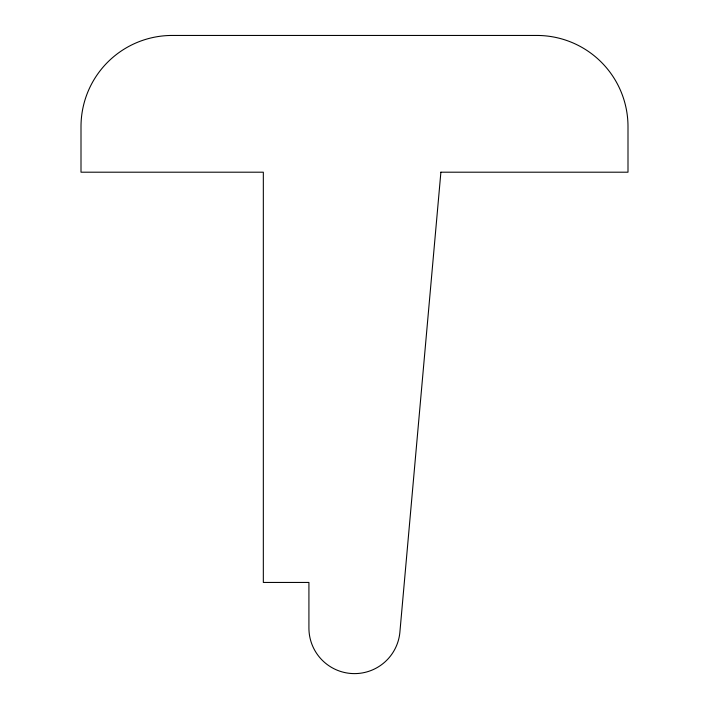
<?xml version="1.0" encoding="UTF-8"?>
<svg xmlns="http://www.w3.org/2000/svg" width="709" height="709" viewBox="0 0 709 709"><rect width="100%" height="100%" fill="white"/><g stroke="black" fill="none" stroke-linecap="round" stroke-linejoin="round"><path stroke-width="1.06" d="M440.892 172.198L399.832 632.774A45.58 45.58 0 0 1 352.125 673.55A45.58 45.58 0 0 1 308.92 628.032L308.92 582.443L263.331 582.443L263.331 172.198L81.003 172.198L81.003 126.619A91.169 91.169 0 0 1 172.172 35.45L536.828 35.45A91.169 91.169 0 0 1 627.997 126.619L627.997 172.198L440.892 172.198"/></g></svg>
